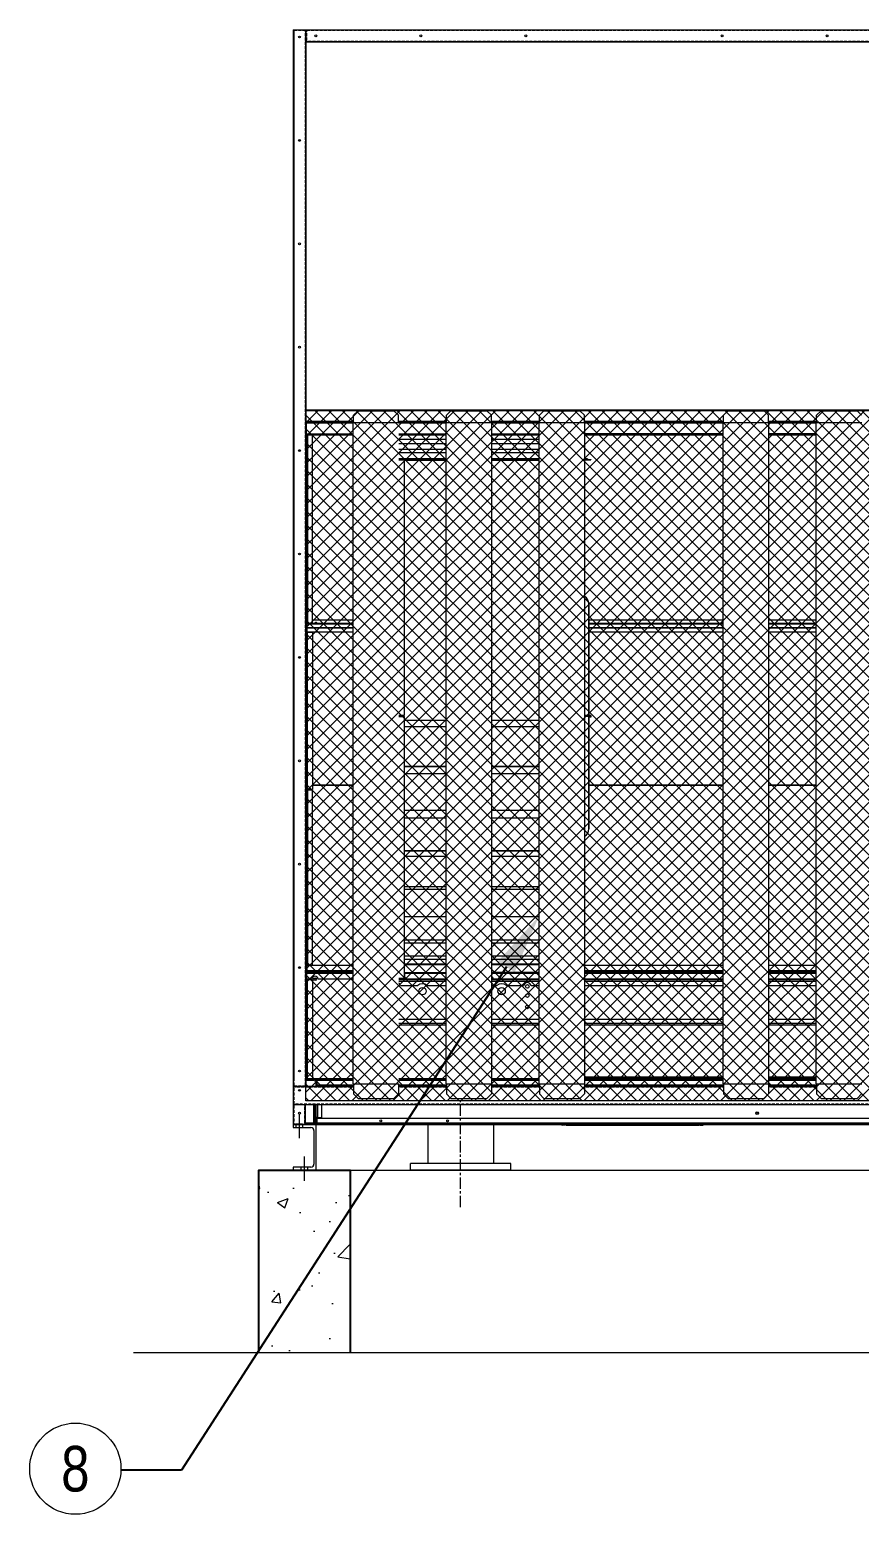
# Model space of a CAD drawing. Header units: millimetres. Extents: x -17070 to 52290, y -291348 to 40308.
# Drawn here: x 40011 to 42738, y 24711 to 29593 of the extents above; entities that cross this region are included whole.
import ezdxf
from ezdxf import colors
from ezdxf.entities.mleader import LeaderData, LeaderLine
from ezdxf.enums import TextEntityAlignment as Align
from ezdxf.math import Vec2, Vec3

# ---------------------------------------------------------------- set-up
doc = ezdxf.new("R2010")
doc.units = ezdxf.units.MM
for name, pattern in [('CENTER', [2, 1.25, -0.25, 0.25, -0.25]), ('CENTERX2', [4, 2.5, -0.5, 0.5, -0.5]), ('HIDDEN', [0.375, 0.25, -0.125]), ('HIDDENX2', [0.75, 0.5, -0.25])]:
    doc.linetypes.add(name, pattern=pattern)
for name, color, linetype in [('center', 1, 'CENTER'), ('HIDD', 2, 'HIDDENX2'), ('냉각탑_dim', 1, 'Continuous'), ('냉각탑_text', 3, 'Continuous'), ('냉각탑_기초', 23, 'Continuous')]:
    doc.layers.add(name, color=color, linetype=linetype)
doc.styles.get("Standard").update_dxf_attribs({"font": 'arial.ttf'})

# ---------------------------------------------------------------- blocks, each defined once
blk = doc.blocks.new('2')
at = {"lineweight": 20}
h = blk.add_hatch(dxfattribs=at)
h.set_pattern_fill('ANSI37', scale=10)
h.set_pattern_definition([(45, (-1540805.926, -407004.93), (-22.4506403, 22.4506403), []), (135, (-1540805.926, -407004.93), (-22.4506403, -22.4506403), [])])
h.paths.add_polyline_path([(45034.6, 26071), (45034.6, 28341), (40918.6, 28341), (40918.6, 26071)])
at = {"color": 7, "lineweight": 20}
for p, q in [((40878.6, 29591.3), (40878.6, 26146.7)), ((41074.1, 28299.6), (40920.3, 28299.6)), ((41075.1, 28305), (40920.6, 28305)), ((41075.1, 28303), (40922, 28303)), ((41380.6, 28305), (41223.1, 28305)), ((41380.6, 28303), (41223.1, 28303)), ((41379.6, 28299.6), (41224.1, 28299.6)), ((41686.1, 28305), (41528.6, 28305)), ((41686.1, 28303), (41528.6, 28303)), ((41685.1, 28299.6), (41529.6, 28299.6)), ((42291.6, 28305), (41834.1, 28305)), ((42290.6, 28299.6), (41835.1, 28299.6)), ((42597.1, 28305), (42439.6, 28305)), ((42596.1, 28299.6), (42440.6, 28299.6)), ((40920.3, 28264.4), (41074.1, 28264.4)), ((40920.6, 28261), (41074.1, 28261)), ((40920.6, 26148.4), (40920.6, 28261)), ((41224.1, 28264.4), (41379.6, 28264.4)), ((41224.1, 28261), (41379.6, 28261)), ((41529.6, 28264.4), (41685.1, 28264.4)), ((41529.6, 28261), (41685.1, 28261)), ((41835.1, 28264.4), (42290.6, 28264.4)), ((41835.1, 28261), (42290.6, 28261)), ((42440.6, 28264.4), (42596.1, 28264.4)), ((42440.6, 28261), (42596.1, 28261)), ((40876.6, 27842.7), (40876.6, 26146.7)), ((41224.1, 26469.6), (41379.6, 26469.6)), ((41224.1, 26464.4), (41379.6, 26464.4)), ((41529.6, 26469.6), (41685.1, 26469.6)), ((41529.6, 26464.4), (41685.1, 26464.4)), ((41835.1, 26469.6), (42290.6, 26469.6)), ((41835.1, 26464.4), (42290.6, 26464.4)), ((42440.6, 26469.6), (42596.1, 26469.6)), ((42440.6, 26464.4), (42596.1, 26464.4)), ((41658.9, 26449.6), (41685.1, 26449.6)), ((41835.1, 26449.6), (42290.6, 26449.6)), ((42440.6, 26449.6), (42596.1, 26449.6)), ((41224.1, 26339.6), (41379.6, 26339.6)), ((41379.6, 26324.8), (41224.1, 26324.8)), ((41379.6, 26319.6), (41224.1, 26319.6)), ((41529.6, 26339.6), (41685.1, 26339.6)), ((41685.1, 26324.8), (41529.6, 26324.8)), ((41685.1, 26319.6), (41529.6, 26319.6)), ((41835.1, 26339.6), (42290.6, 26339.6)), ((42290.6, 26324.8), (41835.1, 26324.8)), ((42290.6, 26319.6), (41835.1, 26319.6)), ((42440.6, 26339.6), (42596.1, 26339.6)), ((42596.1, 26324.8), (42440.6, 26324.8)), ((42596.1, 26319.6), (42440.6, 26319.6)), ((40923.6, 26144.6), (41074.1, 26144.6)), ((40944.5, 26143), (41074.1, 26143)), ((41074.1, 26137.8), (40954.2, 26137.8)), ((40954.2, 26123), (41075.1, 26123)), ((41223.1, 26123), (41380.6, 26123)), ((41224.1, 26144.6), (41379.6, 26144.6)), ((41224.1, 26143), (41379.6, 26143)), ((41379.6, 26143), (41224.1, 26143)), ((41379.6, 26137.8), (41224.1, 26137.8)), ((41528.6, 26123), (41686.1, 26123)), ((41529.6, 26144.6), (41685.1, 26144.6)), ((41529.6, 26143), (41685.1, 26143)), ((41685.1, 26143), (41529.6, 26143)), ((41685.1, 26137.8), (41529.6, 26137.8)), ((41834.1, 26123), (42291.6, 26123)), ((41835.1, 26144.6), (42290.6, 26144.6)), ((41835.1, 26143), (42290.6, 26143)), ((42290.6, 26143), (41835.1, 26143)), ((42290.6, 26137.8), (41835.1, 26137.8)), ((42439.6, 26123), (42597.1, 26123)), ((42440.6, 26144.6), (42596.1, 26144.6)), ((42440.6, 26143), (42596.1, 26143)), ((42596.1, 26143), (42440.6, 26143)), ((42596.1, 26137.8), (42440.6, 26137.8)), ((44999, 26013), (40954.2, 26013)), ((40954.2, 25998.2), (44999, 25998.2)), ((40954.2, 25993), (44999, 25993)), ((41319.1, 25993), (41319.1, 25865)), ((41535.4, 25993), (41535.4, 25865)), ((41592.2, 25865), (41262.2, 25865)), ((41262.2, 25843), (41262.2, 25865)), ((41592.2, 25843), (41262.2, 25843)), ((41289.1, 25843), (41505.4, 25843)), ((41592.2, 25843), (41592.2, 25865))]:
    blk.add_line(p, q, dxfattribs=at)
at = {"lineweight": 20}
for p, q in [((40918.6, 28341), (45034.6, 28341)), ((40918.6, 26071), (40918.6, 28341)), ((41075.1, 28325), (41090.1, 28340)), ((41075.1, 28300), (41075.1, 28325)), ((41090.1, 28340), (41208.1, 28340)), ((41223.1, 28325), (41208.1, 28340)), ((41223.1, 28300), (41223.1, 28325)), ((41380.6, 28325), (41395.6, 28340)), ((41380.6, 28300), (41380.6, 28325)), ((41395.6, 28340), (41513.6, 28340)), ((41528.6, 28325), (41513.6, 28340)), ((41528.6, 28300), (41528.6, 28325)), ((41686.1, 28325), (41701.1, 28340)), ((41686.1, 28300), (41686.1, 28325)), ((41701.1, 28340), (41819.1, 28340)), ((41834.1, 28325), (41819.1, 28340)), ((41834.1, 28300), (41834.1, 28325)), ((42291.6, 28325), (42306.6, 28340)), ((42291.6, 28300), (42291.6, 28325)), ((42306.6, 28340), (42424.6, 28340)), ((42439.6, 28325), (42424.6, 28340)), ((42439.6, 28300), (42439.6, 28325)), ((42597.1, 28325), (42612.1, 28340)), ((42597.1, 28300), (42597.1, 28325)), ((42612.1, 28340), (42730.1, 28340)), ((42745.1, 28325), (42730.1, 28340)), ((41074.1, 26127), (41074.1, 28300)), ((41224.1, 28300), (41074.1, 28300)), ((41379.6, 26127), (41379.6, 28300)), ((41529.6, 28300), (41379.6, 28300)), ((41529.6, 26127), (41529.6, 28300)), ((41685.1, 26127), (41685.1, 28300)), ((41835.1, 28300), (41685.1, 28300)), ((41835.1, 26127), (41835.1, 28300)), ((42290.6, 26127), (42290.6, 28300)), ((42440.6, 28300), (42290.6, 28300)), ((42440.6, 26127), (42440.6, 28300)), ((42596.1, 26127), (42596.1, 28300)), ((42746.1, 28300), (42596.1, 28300)), ((40876.6, 26141.9), (40876.6, 25993)), ((41074.1, 26127), (41224.1, 26127)), ((41075.1, 26127), (41075.1, 26094)), ((41223.1, 26127), (41223.1, 26094)), ((41379.6, 26127), (41529.6, 26127)), ((41380.6, 26127), (41380.6, 26094)), ((41528.6, 26127), (41528.6, 26094)), ((41685.1, 26127), (41835.1, 26127)), ((41686.1, 26127), (41686.1, 26094)), ((41834.1, 26127), (41834.1, 26094)), ((42290.6, 26127), (42440.6, 26127)), ((42291.6, 26127), (42291.6, 26094)), ((42439.6, 26127), (42439.6, 26094)), ((42596.1, 26127), (42746.1, 26127)), ((42597.1, 26127), (42597.1, 26094)), ((45034.6, 26071), (40918.6, 26071)), ((41075.1, 26094), (41090.1, 26079)), ((41090.1, 26079), (41208.1, 26079)), ((41223.1, 26094), (41208.1, 26079)), ((41380.6, 26094), (41395.6, 26079)), ((41395.6, 26079), (41513.6, 26079)), ((41528.6, 26094), (41513.6, 26079)), ((41686.1, 26094), (41701.1, 26079)), ((41701.1, 26079), (41819.1, 26079)), ((41834.1, 26094), (41819.1, 26079)), ((42291.6, 26094), (42306.6, 26079)), ((42306.6, 26079), (42424.6, 26079)), ((42439.6, 26094), (42424.6, 26079)), ((42597.1, 26094), (42612.1, 26079)), ((42612.1, 26079), (42730.1, 26079)), ((42745.1, 26094), (42730.1, 26079)), ((40949.6, 25993), (40876.6, 25993)), ((40886.6, 25983), (40886.6, 25993)), ((40908.6, 25983), (40908.6, 25993)), ((40903.1, 25843), (40903.1, 25853)), ((40925.1, 25843), (40925.1, 25853)), ((40951.6, 25843), (45001.6, 25843))]:
    blk.add_line(p, q, dxfattribs=at)
at = {"color": 7, "lineweight": 20, "ltscale": 0.001131}
for p, q in [((40920.3, 28302.3), (40920.3, 28299.6)), ((40920, 26146.7), (40918.6, 26146.7))]:
    blk.add_line(p, q, dxfattribs=at)
at = {"color": 7, "lineweight": 20, "ltscale": 0.014667}
blk.add_line((40920.3, 28264.4), (40920.3, 28299.6), dxfattribs=at)
at = {"color": 7, "lineweight": 20, "ltscale": 0.001417}
for p, q in [((40920.3, 28264.4), (40920.3, 28261)), ((40920.6, 27093.1), (40924, 27093.1)), ((40920.6, 26517.4), (40924, 26517.4)), ((40924, 26469), (40920.6, 26469)), ((40922.3, 26495.4), (40922.3, 26498.8)), ((40922.3, 26493), (40922.3, 26489.6))]:
    blk.add_line(p, q, dxfattribs=at)
at = {"color": 7, "lineweight": 20, "ltscale": 0.000133398}
blk.add_line((40924, 28260.7), (40924, 28261), dxfattribs=at)
at = {"color": 7, "lineweight": 20, "ltscale": 0.000208374}
blk.add_line((40924, 28260.2), (40924, 28260.7), dxfattribs=at)
at = {"color": 7, "lineweight": 20, "ltscale": 0.258309}
for p, q in [((40924, 28260.2), (40924, 27640.2)), ((40940.6, 27640.2), (40940.6, 28260.2))]:
    blk.add_line(p, q, dxfattribs=at)
at = {"color": 7, "lineweight": 20, "ltscale": 0.006917}
for p, q in [((40940.6, 28260.2), (40924, 28260.2)), ((40924, 27640.2), (40940.6, 27640.2)), ((40940.6, 27612.5), (40924, 27612.5)), ((40940.6, 27611.2), (40924, 27611.2)), ((40940.6, 27094.8), (40924, 27094.8)), ((40940.6, 27092.6), (40924, 27092.6)), ((40922.3, 26515.4), (40922.3, 26498.8)), ((40924, 26517.4), (40940.6, 26517.4)), ((40940.6, 26469), (40924, 26469))]:
    blk.add_line(p, q, dxfattribs=at)
at = {"color": 7, "lineweight": 20, "ltscale": 0.000341772}
blk.add_line((40940.6, 28260.2), (40940.6, 28261), dxfattribs=at)
at = {"color": 0, "lineweight": 20}
for p, q in [((41379.6, 28245.9), (41224.1, 28245.9)), ((41224.1, 28231.9), (41379.6, 28231.9)), ((41685.1, 28245.9), (41529.6, 28245.9)), ((41529.6, 28231.9), (41685.1, 28231.9)), ((41379.6, 28212.7), (41224.1, 28212.7)), ((41224.1, 28203), (41379.6, 28203)), ((41685.1, 28212.7), (41529.6, 28212.7)), ((41529.6, 28203), (41685.1, 28203))]:
    blk.add_line(p, q, dxfattribs=at)
at = {"color": 7, "lineweight": 20, "ltscale": 0.2695}
for p, q in [((41379.6, 28182.4), (41224.1, 28182.4)), ((41379.6, 28180.4), (41224.1, 28180.4)), ((41685.1, 28182.4), (41529.6, 28182.4)), ((41685.1, 28180.4), (41529.6, 28180.4)), ((41843.8, 28182.4), (41835.1, 28182.4)), ((41843.8, 28180.4), (41835.1, 28180.4))]:
    blk.add_line(p, q, dxfattribs=at)
at = {"color": 7, "lineweight": 20, "ltscale": 0.251167}
for p, q in [((41224.1, 28180.4), (41379.6, 28180.4)), ((41224.1, 28178.4), (41379.6, 28178.4)), ((41529.6, 28180.4), (41685.1, 28180.4)), ((41529.6, 28178.4), (41685.1, 28178.4))]:
    blk.add_line(p, q, dxfattribs=at)
at = {"color": 7, "lineweight": 20, "ltscale": 0.0155}
for p, q in [((41243.3, 28178.4), (41224.1, 28178.4)), ((41835.1, 28180), (41855.7, 28180)), ((41835.1, 28178.4), (41855.7, 28178.4)), ((41224.1, 27338.8), (41243.3, 27338.8)), ((41835.1, 27338.8), (41855.7, 27338.8)), ((41835.1, 27337.2), (41855.7, 27337.2)), ((41224.1, 27334.6), (41243.3, 27334.6)), ((41855.7, 27336.6), (41835.1, 27336.6)), ((41855.7, 27335), (41835.1, 27335)), ((41224.1, 26474), (41243.3, 26474)), ((41243.3, 26473.7), (41224.1, 26473.7)), ((41224.1, 26473.2), (41243.3, 26473.2)), ((41224.1, 26471.6), (41243.3, 26471.6))]:
    blk.add_line(p, q, dxfattribs=at)
at = {"color": 7, "lineweight": 20, "ltscale": 0.349833}
blk.add_line((41243.3, 27338.8), (41243.3, 28178.4), dxfattribs=at)
at = {"color": 7, "lineweight": 20, "ltscale": 0.2225}
for p, q in [((41243.3, 28177), (41379.6, 28177)), ((41529.6, 28177), (41685.1, 28177)), ((41243.3, 27322.7), (41379.6, 27322.7)), ((41243.3, 27322.1), (41379.6, 27322.1)), ((41243.3, 27301.8), (41379.6, 27301.8)), ((41243.3, 27301.4), (41379.6, 27301.4)), ((41529.6, 27322.7), (41685.1, 27322.7)), ((41529.6, 27322.1), (41685.1, 27322.1)), ((41529.6, 27301.8), (41685.1, 27301.8)), ((41529.6, 27301.4), (41685.1, 27301.4)), ((41243.3, 27171), (41379.6, 27171)), ((41243.3, 27170.4), (41379.6, 27170.4)), ((41243.3, 27147.2), (41379.6, 27147.2)), ((41243.3, 27146.8), (41379.6, 27146.8)), ((41529.6, 27171), (41685.1, 27171)), ((41529.6, 27170.4), (41685.1, 27170.4)), ((41529.6, 27147.2), (41685.1, 27147.2)), ((41529.6, 27146.8), (41685.1, 27146.8)), ((41243.3, 27027.2), (41379.6, 27027.2)), ((41243.3, 27026.7), (41379.6, 27026.7)), ((41243.3, 27001.5), (41379.6, 27001.5)), ((41243.3, 27001.2), (41379.6, 27001.2)), ((41529.6, 27027.2), (41685.1, 27027.2)), ((41529.6, 27026.7), (41685.1, 27026.7)), ((41529.6, 27001.5), (41685.1, 27001.5)), ((41529.6, 27001.2), (41685.1, 27001.2)), ((41243.3, 26893.8), (41379.6, 26893.8)), ((41243.3, 26893.3), (41379.6, 26893.3)), ((41243.3, 26875.1), (41379.6, 26875.1)), ((41243.3, 26875), (41379.6, 26875)), ((41529.6, 26893.8), (41685.1, 26893.8)), ((41529.6, 26893.3), (41685.1, 26893.3)), ((41529.6, 26875.1), (41685.1, 26875.1)), ((41529.6, 26875), (41685.1, 26875)), ((41243.3, 26775.8), (41379.6, 26775.8)), ((41243.3, 26775.4), (41379.6, 26775.4)), ((41243.3, 26766.5), (41379.6, 26766.5)), ((41243.3, 26766.4), (41379.6, 26766.4)), ((41529.6, 26775.8), (41685.1, 26775.8)), ((41529.6, 26775.4), (41685.1, 26775.4)), ((41529.6, 26766.5), (41685.1, 26766.5)), ((41529.6, 26766.4), (41685.1, 26766.4)), ((41243.3, 26676.8), (41379.6, 26676.8)), ((41243.3, 26676.5), (41379.6, 26676.5)), ((41529.6, 26676.8), (41685.1, 26676.8)), ((41529.6, 26676.5), (41685.1, 26676.5)), ((41243.3, 26600.3), (41379.6, 26600.3)), ((41243.3, 26600), (41379.6, 26600)), ((41243.3, 26590.1), (41379.6, 26590.1)), ((41243.3, 26590), (41379.6, 26590)), ((41529.6, 26600.3), (41685.1, 26600.3)), ((41529.6, 26600), (41685.1, 26600)), ((41529.6, 26590.1), (41685.1, 26590.1)), ((41529.6, 26590), (41685.1, 26590)), ((41243.3, 26547.5), (41379.6, 26547.5)), ((41243.3, 26547.4), (41379.6, 26547.4)), ((41243.3, 26536.6), (41379.6, 26536.6)), ((41243.3, 26536.5), (41379.6, 26536.5)), ((41243.3, 26520.9), (41379.6, 26520.9)), ((41243.3, 26520.9), (41379.6, 26520.9)), ((41243.3, 26519.5), (41379.6, 26519.5)), ((41529.6, 26547.5), (41685.1, 26547.5)), ((41529.6, 26547.4), (41685.1, 26547.4)), ((41529.6, 26536.6), (41685.1, 26536.6)), ((41529.6, 26536.5), (41685.1, 26536.5)), ((41529.6, 26520.9), (41685.1, 26520.9)), ((41529.6, 26520.9), (41685.1, 26520.9)), ((41529.6, 26519.5), (41685.1, 26519.5)), ((41243.3, 26492.9), (41379.6, 26492.9)), ((41379.6, 26489.6), (41243.3, 26489.6)), ((41685.1, 26492.9), (41529.6, 26492.9)), ((41529.6, 26492.9), (41685.1, 26492.9)), ((41685.1, 26489.6), (41529.6, 26489.6))]:
    blk.add_line(p, q, dxfattribs=at)
at = {"color": 7, "lineweight": 20, "ltscale": 0.008333}
for p, q in [((41843.8, 28180.4), (41835.1, 28180.4)), ((40876.6, 25993), (40876.6, 25983))]:
    blk.add_line(p, q, dxfattribs=at)
at = {"color": 7, "lineweight": 20, "ltscale": 0.000833333}
for p, q in [((41843.8, 28182.4), (41843.8, 28180.4)), ((40920.6, 27612.5), (40922.6, 27612.5)), ((40920.6, 26517.4), (40922.6, 26517.4)), ((40922.6, 26517.4), (40922.6, 26515.4)), ((40924, 26515.4), (40924, 26517.4)), ((40924, 26471), (40924, 26469)), ((41772.1, 25991), (41772.1, 25993)), ((42212.1, 25991), (42212.1, 25993))]:
    blk.add_line(p, q, dxfattribs=at)
at = {"color": 7, "lineweight": 20, "ltscale": 0.000666667}
for p, q in [((41855.7, 28180), (41855.7, 28178.4)), ((41855.7, 27337.2), (41855.7, 27338.8)), ((41855.7, 27336.6), (41855.7, 27335)), ((41855.7, 27333.6), (41855.7, 27332)), ((41243.3, 26473.2), (41243.3, 26471.6)), ((40923.6, 26143), (40923.6, 26144.6))]:
    blk.add_line(p, q, dxfattribs=at)
at = {"color": 7, "lineweight": 20, "ltscale": 0.020113}
blk.add_line((41835.7, 27681), (41835.7, 27729.3), dxfattribs=at)
at = {"color": 7, "lineweight": 20, "ltscale": 0.142602}
blk.add_line((41835.7, 27338.8), (41835.7, 27681), dxfattribs=at)
at = {"color": 7, "lineweight": 20, "ltscale": 0.018857}
for p, q in [((41848.5, 27704.7), (41848.5, 27659.4)), ((41848.5, 26965.3), (41848.5, 27010.5))]:
    blk.add_line(p, q, dxfattribs=at)
at = {"color": 7, "lineweight": 20, "ltscale": 0.152458}
blk.add_line((41848.5, 27338.8), (41848.5, 27704.7), dxfattribs=at)
at = {"color": 7, "lineweight": 20, "ltscale": 0.104087}
for p, q in [((41074.1, 27640), (40922.3, 27640)), ((41074.1, 27638.7), (40922.3, 27638.7)), ((41074.1, 27626), (40922.3, 27626)), ((41074.1, 27624.8), (40922.3, 27624.8)), ((40922.3, 27612.8), (41074.1, 27612.8))]:
    blk.add_line(p, q, dxfattribs=at)
at = {"color": 7, "lineweight": 20, "ltscale": 0.000535656}
for p, q in [((40922.3, 27638.7), (40922.3, 27640)), ((40940.6, 27611.2), (40940.6, 27612.5))]:
    blk.add_line(p, q, dxfattribs=at)
at = {"color": 7, "lineweight": 20, "ltscale": 0.005298}
blk.add_line((40922.3, 27638.7), (40922.3, 27626), dxfattribs=at)
at = {"color": 7, "lineweight": 20, "ltscale": 0.096462}
blk.add_line((41074.1, 27651.7), (40940.6, 27651.7), dxfattribs=at)
at = {"color": 7, "lineweight": 20, "ltscale": 0.133601}
blk.add_line((41848.5, 27659.4), (41848.5, 27338.8), dxfattribs=at)
at = {"color": 7, "lineweight": 20, "ltscale": 0.205257}
for p, q in [((42290.6, 27651.7), (41848.5, 27651.7)), ((42290.6, 27640), (41848.5, 27640)), ((42290.6, 27638.7), (41848.5, 27638.7)), ((42596.1, 27651.7), (42440.6, 27651.7)), ((42596.1, 27640), (42440.6, 27640)), ((42596.1, 27638.7), (42440.6, 27638.7)), ((42290.6, 27626), (41848.5, 27626)), ((42290.6, 27624.8), (41848.5, 27624.8)), ((41848.5, 27612.8), (42290.6, 27612.8)), ((42596.1, 27626), (42440.6, 27626)), ((42596.1, 27624.8), (42440.6, 27624.8)), ((42440.6, 27612.8), (42596.1, 27612.8)), ((42290.6, 27108.8), (41848.5, 27108.8)), ((42290.6, 27107.9), (41848.5, 27107.9)), ((42596.1, 27108.8), (42440.6, 27108.8)), ((42596.1, 27107.9), (42440.6, 27107.9))]:
    blk.add_line(p, q, dxfattribs=at)
at = {"color": 7, "lineweight": 20, "ltscale": 0.000708333}
for p, q in [((40920.6, 27626.9), (40922.3, 27626.9)), ((40920.6, 26498.3), (40922.3, 26498.3)), ((40920.6, 26497.4), (40922.3, 26497.4)), ((40922.3, 26491), (40920.6, 26491)), ((40922.3, 26490.1), (40920.6, 26490.1))]:
    blk.add_line(p, q, dxfattribs=at)
at = {"color": 7, "lineweight": 20, "ltscale": 0.000506051}
blk.add_line((40922.3, 27624.8), (40922.3, 27626), dxfattribs=at)
at = {"color": 7, "lineweight": 20, "ltscale": 0.004993}
blk.add_line((40922.3, 27624.8), (40922.3, 27612.8), dxfattribs=at)
at = {"color": 7, "lineweight": 20, "ltscale": 0.000102715}
for p, q in [((40922.6, 27612.5), (40922.6, 27612.8)), ((40924, 27612.8), (40924, 27612.5))]:
    blk.add_line(p, q, dxfattribs=at)
at = {"color": 7, "lineweight": 20, "ltscale": 0.215196}
for p, q in [((40924, 27094.8), (40924, 27611.2)), ((40940.6, 27611.2), (40940.6, 27094.8))]:
    blk.add_line(p, q, dxfattribs=at)
at = {"color": 7, "lineweight": 20, "ltscale": 0.000250003}
blk.add_line((41835.7, 27336.6), (41835.7, 27337.2), dxfattribs=at)
at = {"color": 7, "lineweight": 20, "ltscale": 0.00025}
for p, q in [((41848.5, 27337.2), (41848.5, 27336.6)), ((41848.5, 27336.6), (41848.5, 27337.2))]:
    blk.add_line(p, q, dxfattribs=at)
at = {"color": 7, "lineweight": 20, "ltscale": 0.000249486}
blk.add_line((41855.7, 27336.6), (41855.7, 27337.2), dxfattribs=at)
at = {"color": 7, "lineweight": 20, "ltscale": 0.358583}
blk.add_line((41243.3, 26474), (41243.3, 27334.6), dxfattribs=at)
at = {"color": 7, "lineweight": 20, "ltscale": 0.164299}
blk.add_line((41835.7, 26940.7), (41835.7, 27335), dxfattribs=at)
at = {"color": 7, "lineweight": 20, "ltscale": 0.154042}
blk.add_line((41848.5, 27335), (41848.5, 26965.3), dxfattribs=at)
at = {"color": 7, "lineweight": 20, "ltscale": 0.135185}
blk.add_line((41848.5, 27010.5), (41848.5, 27335), dxfattribs=at)
at = {"color": 7, "lineweight": 20, "ltscale": 0.003004}
for p, q in [((41855.7, 27333.6), (41848.5, 27333.6)), ((41855.7, 27332), (41848.5, 27332))]:
    blk.add_line(p, q, dxfattribs=at)
at = {"color": 7, "lineweight": 20, "ltscale": 0.000615509}
blk.add_line((40922.6, 27093.1), (40922.6, 27094.6), dxfattribs=at)
at = {"color": 7, "lineweight": 20, "ltscale": 0.000909688}
blk.add_line((40924, 27092.6), (40924, 27094.8), dxfattribs=at)
at = {"color": 7, "lineweight": 20, "ltscale": 0.000162643}
blk.add_line((40924, 27094.8), (40924, 27094.4), dxfattribs=at)
at = {"color": 7, "lineweight": 20, "ltscale": 0.000212316}
blk.add_line((40924, 27092.6), (40924, 27093.1), dxfattribs=at)
at = {"color": 7, "lineweight": 20, "ltscale": 0.063875}
for p, q in [((41074.1, 27108.8), (40940.6, 27108.8)), ((41074.1, 27107.9), (40940.6, 27107.9))]:
    blk.add_line(p, q, dxfattribs=at)
at = {"color": 7, "lineweight": 20, "ltscale": 0.239669}
for p, q in [((40924, 27092.6), (40924, 26517.4)), ((40940.6, 26517.4), (40940.6, 27092.6))]:
    blk.add_line(p, q, dxfattribs=at)
at = {"color": 7, "lineweight": 20, "ltscale": 0.083938}
for p, q in [((41074.1, 26515.4), (40922.3, 26515.4)), ((41074.1, 26498.8), (40922.3, 26498.8)), ((41074.1, 26495.4), (40922.3, 26495.4))]:
    blk.add_line(p, q, dxfattribs=at)
at = {"color": 7, "lineweight": 20, "ltscale": 0.23125}
for p, q in [((42290.6, 26515.4), (41835.1, 26515.4)), ((42596.1, 26515.4), (42440.6, 26515.4)), ((42290.6, 26498.8), (41835.1, 26498.8)), ((42290.6, 26495.4), (41835.1, 26495.4)), ((42290.6, 26493), (41835.1, 26493)), ((42290.6, 26489.6), (41835.1, 26489.6)), ((42596.1, 26498.8), (42440.6, 26498.8)), ((42596.1, 26495.4), (42440.6, 26495.4)), ((42596.1, 26493), (42440.6, 26493)), ((42596.1, 26489.6), (42440.6, 26489.6))]:
    blk.add_line(p, q, dxfattribs=at)
at = {"color": 7, "lineweight": 20, "ltscale": 0.000375}
for p, q in [((40920.6, 26498.3), (40920.6, 26497.4)), ((40920.6, 26490.1), (40920.6, 26491))]:
    blk.add_line(p, q, dxfattribs=at)
at = {"color": 7, "lineweight": 20, "ltscale": 0.000128159}
blk.add_line((40920.9, 26469), (40920.6, 26469), dxfattribs=at)
at = {"color": 7, "lineweight": 20, "ltscale": 0.000414934}
blk.add_line((40921.6, 26492), (40922.3, 26491.3), dxfattribs=at)
at = {"color": 7, "lineweight": 20, "ltscale": 0.083939}
for p, q in [((41074.1, 26493), (40922.3, 26493)), ((41074.1, 26489.6), (40922.3, 26489.6))]:
    blk.add_line(p, q, dxfattribs=at)
at = {"color": 7, "lineweight": 20, "ltscale": 0.00775}
blk.add_line((40922.3, 26471), (40922.3, 26489.6), dxfattribs=at)
at = {"color": 7, "lineweight": 20, "ltscale": 0.006792}
blk.add_line((40938.6, 26471), (40922.3, 26471), dxfattribs=at)
at = {"color": 7, "lineweight": 20, "ltscale": 0.001}
for p, q in [((40922.6, 26493), (40922.6, 26495.4)), ((40924, 26495.4), (40924, 26493)), ((40950.6, 26493), (40950.6, 26495.4))]:
    blk.add_line(p, q, dxfattribs=at)
at = {"color": 7, "lineweight": 20, "ltscale": 0.000833334}
blk.add_line((40922.6, 26469), (40922.6, 26471), dxfattribs=at)
at = {"color": 7, "lineweight": 20, "ltscale": 0.135166}
blk.add_line((40924, 26144.6), (40924, 26469), dxfattribs=at)
at = {"color": 7, "lineweight": 20, "ltscale": 0.134725}
blk.add_line((40940.6, 26469), (40940.6, 26145.6), dxfattribs=at)
at = {"color": 7, "lineweight": 20, "ltscale": 0.072146}
blk.add_line((41074.1, 26495), (40950.6, 26495), dxfattribs=at)
at = {"color": 7, "lineweight": 20, "ltscale": 0.111667}
for p, q in [((41074.1, 26471), (40958.6, 26471)), ((41226.6, 26471), (41224.1, 26471)), ((41379.6, 26471), (41246.6, 26471)), ((41685.1, 26471), (41534.6, 26471)), ((42290.6, 26471), (41835.1, 26471)), ((42596.1, 26471), (42440.6, 26471))]:
    blk.add_line(p, q, dxfattribs=at)
at = {"color": 7, "lineweight": 20, "ltscale": 0.007669}
blk.add_line((41243.3, 26492.9), (41243.3, 26474.5), dxfattribs=at)
at = {"color": 7, "lineweight": 20, "ltscale": 0.00033324}
blk.add_line((41243.3, 26474.5), (41243.3, 26473.7), dxfattribs=at)
at = {"color": 7, "lineweight": 20, "ltscale": 0.109501}
blk.add_line((42290.6, 26495), (41835.1, 26495), dxfattribs=at)
at = {"color": 7, "lineweight": 20, "ltscale": 0.111332}
blk.add_line((42596.1, 26495), (42440.6, 26495), dxfattribs=at)
at = {"color": 7, "lineweight": 20, "ltscale": 0.023491}
for p, q in [((41229.9, 26449.6), (41286.3, 26449.6)), ((41578, 26449.6), (41634.4, 26449.6))]:
    blk.add_line(p, q, dxfattribs=at)
at = {"color": 7, "lineweight": 20, "ltscale": 0.040938}
for p, q in [((41318, 26449.6), (41379.6, 26449.6)), ((41529.6, 26449.6), (41546.3, 26449.6))]:
    blk.add_line(p, q, dxfattribs=at)
at = {"color": 7, "lineweight": 20, "ltscale": 1.02319e-05}
blk.add_line((42197.3, 26319.6), (42197.2, 26319.6), dxfattribs=at)
at = {"color": 7, "lineweight": 20, "ltscale": 1.03489e-05}
blk.add_line((42207.4, 26319.6), (42207.4, 26319.6), dxfattribs=at)
at = {"color": 7, "lineweight": 20, "ltscale": 0.000958273}
blk.add_line((40918.6, 26143), (40918.6, 26145.3), dxfattribs=at)
at = {"color": 7, "lineweight": 20, "ltscale": 0.026917}
for p, q in [((40918.6, 26143), (40944.4, 26143)), ((40944.4, 26139.8), (40918.6, 26139.8)), ((40879.8, 25993), (40944.4, 25993)), ((40944.4, 25996.2), (40916.6, 25996.2))]:
    blk.add_line(p, q, dxfattribs=at)
at = {"color": 7, "lineweight": 20, "ltscale": 0.000749999}
for p, q in [((40918.6, 26138), (40918.6, 26139.8)), ((40920.6, 26138), (40920.6, 26139.8)), ((40924, 26138), (40924, 26139.8))]:
    blk.add_line(p, q, dxfattribs=at)
at = {"color": 7, "lineweight": 20, "ltscale": 0.02775}
for p, q in [((40944.4, 26138), (40918.6, 26138)), ((40916.6, 25998), (40944.4, 25998))]:
    blk.add_line(p, q, dxfattribs=at)
at = {"color": 7, "lineweight": 20, "ltscale": 0.000414935}
blk.add_line((40919.6, 26146), (40918.9, 26146.7), dxfattribs=at)
at = {"color": 7, "lineweight": 20, "ltscale": 0.00225}
blk.add_line((40920.6, 26143), (40920.6, 26148.4), dxfattribs=at)
at = {"color": 7, "lineweight": 20, "ltscale": 9.12608e-06}
blk.add_line((40920.6, 26148.4), (40920.6, 26148.4), dxfattribs=at)
at = {"color": 7, "lineweight": 20, "ltscale": 0.001532}
for p, q in [((40948.1, 26139.8), (40944.4, 26139.8)), ((40948.1, 25996.2), (40944.4, 25996.2))]:
    blk.add_line(p, q, dxfattribs=at)
at = {"color": 7, "lineweight": 20, "ltscale": 0.00075}
for p, q in [((40944.4, 26138), (40944.4, 26139.8)), ((40951.6, 26138), (40951.6, 26139.8)), ((40944.4, 25998), (40944.4, 25996.2)), ((40951.6, 25998), (40951.6, 25996.2))]:
    blk.add_line(p, q, dxfattribs=at)
at = {"color": 7, "lineweight": 20, "ltscale": 0.000699693}
blk.add_line((40948.7, 26140.7), (40947.3, 26139.8), dxfattribs=at)
at = {"color": 7, "lineweight": 20, "ltscale": 1.30533e-05}
blk.add_line((40949.6, 26137.8), (40949.6, 26137.8), dxfattribs=at)
at = {"color": 7, "lineweight": 20, "ltscale": 0.058167}
for p, q in [((40949.6, 26134.9), (40949.6, 26137.8)), ((40949.6, 25998.2), (40949.6, 26058))]:
    blk.add_line(p, q, dxfattribs=at)
at = {"color": 7, "lineweight": 20, "ltscale": 0.001083}
for p, q in [((40951.6, 26139.8), (40954.2, 26139.8)), ((40951.6, 26138), (40954.2, 26138)), ((40951.6, 25998), (40954.2, 25998)), ((40951.6, 25996.2), (40954.2, 25996.2))]:
    blk.add_line(p, q, dxfattribs=at)
at = {"color": 7, "lineweight": 20, "ltscale": 0.007583}
for p, q in [((40951.6, 26138), (40951.6, 26119.8)), ((40951.6, 26016.2), (40951.6, 25998))]:
    blk.add_line(p, q, dxfattribs=at)
at = {"color": 7, "lineweight": 20, "ltscale": 0.002167}
for p, q in [((40956.8, 26119.8), (40951.6, 26119.8)), ((40954.2, 26143), (40954.2, 26137.8)), ((40956.8, 26016.2), (40951.6, 26016.2)), ((40954.2, 25993), (40954.2, 25998.2))]:
    blk.add_line(p, q, dxfattribs=at)
at = {"color": 7, "lineweight": 20, "ltscale": 0.000167165}
blk.add_line((40951.6, 26119.8), (40952, 26119.8), dxfattribs=at)
at = {"color": 7, "lineweight": 20, "ltscale": 0.006167}
for p, q in [((40954.2, 26137.8), (40954.2, 26123)), ((40971.6, 26119.8), (40956.8, 26119.8)), ((40954.2, 26013), (40954.2, 25998.2)), ((40956.8, 26016.2), (40971.6, 26016.2))]:
    blk.add_line(p, q, dxfattribs=at)
at = {"color": 7, "lineweight": 20, "ltscale": 0.001333}
for p, q in [((40954.8, 26119.8), (40954.8, 26123)), ((40956.8, 26123), (40956.8, 26119.8)), ((40951.6, 26016.2), (40954.8, 26016.2)), ((40954.8, 26013), (40954.8, 26016.2)), ((40956.8, 26016.2), (40956.8, 26013))]:
    blk.add_line(p, q, dxfattribs=at)
at = {"color": 1, "linetype": 'CENTERX2', "lineweight": 20, "ltscale": 50}
for p, q in [((40897.6, 25948), (40897.6, 26028)), ((40914.1, 25808), (40914.1, 25888))]:
    blk.add_line(p, q, dxfattribs=at)
at = {"color": 7, "lineweight": 20, "ltscale": 0.058333}
blk.add_line((40944.4, 25998), (40944.4, 26058), dxfattribs=at)
at = {"color": 7, "lineweight": 20, "ltscale": 0.043167}
for p, q in [((40951.6, 26058), (40951.6, 26016.2)), ((40956.8, 26058), (40956.8, 26016.2)), ((40971.6, 26016.2), (40971.6, 26058))]:
    blk.add_line(p, q, dxfattribs=at)
at = {"color": 7, "lineweight": 20, "ltscale": 0.125}
for p, q in [((40951.6, 25993), (40876.6, 25993)), ((40876.6, 25843), (40951.6, 25843))]:
    blk.add_line(p, q, dxfattribs=at)
at = {"color": 7, "lineweight": 20, "ltscale": 0.05125}
for p, q in [((40876.6, 25983), (40935.1, 25983)), ((40935.1, 25853), (40876.6, 25853))]:
    blk.add_line(p, q, dxfattribs=at)
at = {"color": 7, "lineweight": 20, "ltscale": 0.280701}
for p, q in [((40878, 25993), (40913.2, 25993)), ((40913.2, 25993), (40920.6, 25993)), ((41118.6, 25993), (40920.6, 25993)), ((40954.8, 25993), (44694.4, 25993)), ((44430.6, 25993), (41118.6, 25993))]:
    blk.add_line(p, q, dxfattribs=at)
at = {"color": 7, "lineweight": 20, "ltscale": 5.84498e-05}
blk.add_line((40878.6, 25993.1), (40878.6, 25993), dxfattribs=at)
at = {"color": 7, "lineweight": 20, "ltscale": 0.000499186}
blk.add_line((40879.8, 25993), (40878.6, 25993), dxfattribs=at)
at = {"color": 7, "lineweight": 20, "ltscale": 0.027746}
blk.add_line((40944.4, 25998), (40916.6, 25998), dxfattribs=at)
at = {"color": 7, "lineweight": 20, "ltscale": 0.0006674}
blk.add_line((40918.6, 25996.4), (40918.6, 25998), dxfattribs=at)
at = {"color": 7, "lineweight": 20, "ltscale": 2.54818e-05}
blk.add_line((40918.6, 25996.3), (40918.6, 25996.4), dxfattribs=at)
at = {"color": 7, "lineweight": 20, "ltscale": 0.00074927}
blk.add_line((40920.6, 25998), (40920.6, 25996.2), dxfattribs=at)
at = {"color": 7, "lineweight": 20, "ltscale": 0.000666668}
blk.add_line((40922.3, 25998), (40922.3, 25996.4), dxfattribs=at)
at = {"color": 7, "lineweight": 20, "ltscale": 8.33333e-05}
blk.add_line((40922.3, 25996.2), (40922.3, 25996.4), dxfattribs=at)
at = {"color": 7, "lineweight": 20, "ltscale": 0.009208}
blk.add_line((40922.3, 25996.4), (40944.4, 25996.4), dxfattribs=at)
at = {"color": 7, "lineweight": 20, "ltscale": 0.004083}
blk.add_line((40944.4, 25993), (40954.2, 25993), dxfattribs=at)
at = {"color": 7, "lineweight": 20, "ltscale": 0.091667}
blk.add_line((40945.1, 25973), (40945.1, 25863), dxfattribs=at)
at = {"color": 7, "lineweight": 20, "ltscale": 0.000699695}
blk.add_line((40948.7, 25995.2), (40947.3, 25996.2), dxfattribs=at)
at = {"color": 7, "lineweight": 20, "ltscale": 0.000967382}
blk.add_line((40949.3, 25996.4), (40951.6, 25996.4), dxfattribs=at)
at = {"color": 7, "lineweight": 20, "ltscale": 0.000834114}
blk.add_line((40949.6, 26015), (40951.6, 26015), dxfattribs=at)
at = {"lineweight": 20, "ltscale": 25}
blk.add_line((40951.6, 25993), (40951.6, 25843), dxfattribs=at)
at = {"color": 7, "lineweight": 20, "ltscale": 2.13171e-06}
blk.add_line((41755.1, 25993), (41755.1, 25993), dxfattribs=at)
at = {"color": 7, "lineweight": 20, "ltscale": 0.004833}
for p, q in [((41772.1, 25991), (41760.5, 25991)), ((42212.1, 25991), (42223.7, 25991))]:
    blk.add_line(p, q, dxfattribs=at)
at = {"color": 7, "lineweight": 20, "ltscale": 0.000834981}
for p, q in [((41774.1, 25991), (41774.1, 25993)), ((42210.1, 25991), (42210.1, 25993))]:
    blk.add_line(p, q, dxfattribs=at)
at = {"color": 7, "lineweight": 20, "ltscale": 0.056667}
blk.add_line((41774.1, 25991), (42210.1, 25991), dxfattribs=at)
at = {"color": 7, "lineweight": 20, "ltscale": 7.17165e-06}
blk.add_line((41810.9, 25993), (41810.9, 25993), dxfattribs=at)
at = {"color": 7, "lineweight": 20, "ltscale": 7.33296e-06}
blk.add_line((41821.7, 25993), (41821.8, 25993), dxfattribs=at)
at = {"color": 7, "lineweight": 20, "ltscale": 2.15275e-06}
blk.add_line((42229.1, 25993), (42229.1, 25993), dxfattribs=at)
at = {"color": 7, "lineweight": 20, "ltscale": 0.0625}
blk.add_line((40876.6, 25853), (40876.6, 25843), dxfattribs=at)
at = {"color": 0}
for points in [[(41835.1, 28264.4), (42290.6, 28264.4)], [(42440.6, 28264.4), (42596.1, 28264.4)], [(42290.6, 26148), (41835.1, 26148)], [(42596.1, 26148), (42440.6, 26148)]]:
    blk.add_lwpolyline(points, dxfattribs=at)
at = {"color": 7, "lineweight": 20}
for centre, radius in [((40897.6, 29569), 3), ((40951.6, 29573), 3), ((41296.6, 29573), 3), ((41641.6, 29573), 3), ((42286.6, 29573), 3), ((42631.6, 29573), 3), ((40897.6, 29229), 3), ((40897.6, 28889), 3), ((40897.6, 28549), 3), ((40897.6, 28209), 3), ((40897.6, 27869), 3), ((40897.6, 27529), 3), ((40897.6, 27189), 3), ((40897.6, 26849), 3), ((40897.6, 26509), 3), ((40948.6, 26471), 4.5), ((40948.6, 26471), 3), ((41302.1, 26431.6), 12), ((41562.1, 26431.6), 12), ((41646.6, 26447.1), 6), ((41646.6, 26417.1), 6), ((41646.6, 26379.6), 6), ((40897.6, 26169), 3), ((40897.6, 26105.5), 3), ((40897.6, 26030.5), 3), ((42401.6, 26030.5), 4.5), ((42401.6, 26030.5), 3), ((41164.6, 26005), 3), ((41384.6, 26005), 3)]:
    blk.add_circle(centre, radius, dxfattribs=at)
for centre, radius, start, end in [((40922, 28299.6), 3.4, 90, 135.0002), ((41858.5, 27762.1), 40, 234.1971, 235.142), ((41818.5, 27704.7), 30, 0, 55.142), ((41818.5, 26965.3), 30, 304.858, 360), ((41858.5, 26907.8), 40, 124.858, 125.8029), ((40924, 26489.6), 3.4, 120.0073, 155.6842), ((40948.6, 26471), 10, 0, 180), ((41236.6, 26471), 10, 176.5502, 180), ((41236.6, 26471), 10, 164.372, 167.291), ((41236.6, 26471), 4.5, 172.3377, 198.1247), ((41236.6, 26471), 4.5, 143.2266, 150.7324), ((41236.6, 26471), 3, 168.463, 207.8181), ((41236.6, 26471), 3, 116.1063, 132.8335), ((41236.6, 26471), 3, 47.1666, 63.8937), ((41236.6, 26471), 3, 332.1843, 11.537), ((41236.6, 26471), 4.5, 29.2676, 36.7734), ((41236.6, 26471), 4.5, 341.8738, 7.6623), ((41236.6, 26471), 10, 0, 47.9348), ((41524.6, 26471), 10, 0, 59.9975), ((41646.6, 26447.1), 12.5, 11.537, 168.463), ((41217.6, 26447.1), 12.5, 11.537, 58.6676), ((41302.1, 26431.6), 24, 48.5904, 131.4096), ((41562.1, 26431.6), 24, 48.5904, 131.4096), ((40917.2, 26148.4), 3.4, 294.3157, 0), ((40945.6, 26137), 10, 163.7293, 174.2608), ((40945.6, 26137), 10, 120, 130.5358), ((40945.6, 26137), 4.5, 141.5215, 167.16), ((40944.4, 26137.8), 5.2, 0, 90), ((40945.6, 26137), 4.5, 332.7338, 35.0776), ((40915.2, 25996.4), 3.4, 270, 270.9278), ((40915.2, 25996.4), 3.4, 356.6277, 0), ((40916.6, 25996.4), 2.04, 354.372, 359.993), ((40935.1, 25973), 10, 0, 90), ((40944.4, 25998.2), 5.2, 270, 0), ((41760.5, 25994.4), 3.4, 204.2426, 270), ((41760.5, 25994.4), 1.4, 267.8184, 270), ((42223.7, 25994.4), 3.4, 270, 335.7574), ((42223.7, 25994.4), 1.4, 270, 272.1991), ((42369.3, 25998.2), 5.2, 269.7408, 270), ((42433.9, 25998.2), 5.2, 270, 270.2592), ((40935.1, 25863), 10, 270, 0)]:
    blk.add_arc(centre, radius, start, end, dxfattribs=at)
for centre, major_axis, start_param, end_param in [((40924, 28262.8), (-3.4, 0), 1.021137, 1.570796), ((40924, 27642.4), (-3.4, 0), 0, 1.570796), ((40951.6, 27642.2), (3, 0), 6.283156, 9.424749), ((40951.6, 27642.2), (3, 0), 3.141564, 4.212389), ((40951.6, 27638.4), (4.5, 0), 2.070796, 2.080733), ((40951.6, 27638.4), (4.5, 0), 1.06086, 2.070796), ((40951.6, 27642.2), (3, 0), 4.212389, 6.283156), ((42286.6, 27642.2), (3, 0), 1.070796, 3.141564), ((42286.6, 27642.2), (3, 0), 3.141564, 6.283156), ((42286.6, 27638.4), (-4.5, 0), 4.202452, 5.222326), ((42286.6, 27642.2), (3, 0), 6.283156, 7.353982), ((40924, 27613.4), (-3.4, 0), 0.42439, 1.570796), ((40924, 27613.4), (-1.4, 0), 0.812584, 1.570796), ((40924, 27096.6), (-3.4, 0), 0, 1.570796)]:
    blk.add_ellipse(centre, major_axis=major_axis, ratio=0.642788, start_param=start_param, end_param=end_param, dxfattribs=at)
for points in [[(40920.3, 28302.3), (40920.7, 28302.5), (40921, 28302.8), (40921.3, 28302.9), (40921.7, 28303), (40922, 28303)], [(40920, 26146.7), (40920.2, 26147), (40920.4, 26147.3), (40920.6, 26147.7), (40920.6, 26148), (40920.6, 26148.4)]]:
    blk.add_open_spline(points, degree=5, dxfattribs=at)
for points in [[(40948.1, 26139.8), (40948.6, 26139.4), (40949, 26139.1), (40949.4, 26138.7), (40949.6, 26138.3), (40949.6, 26137.9), (40949.6, 26137.9), (40949.6, 26137.8), (40949.6, 26137.8)], [(40948.1, 25996.2), (40948.6, 25996.5), (40949, 25996.9), (40949.4, 25997.2), (40949.6, 25997.7), (40949.6, 25998.1), (40949.6, 25998.1), (40949.6, 25998.1), (40949.6, 25998.2)]]:
    blk.add_open_spline(points, degree=5, knots=[0, 0, 0, 0, 0, 0, 6.96855, 6.96855, 6.96855, 7.688136, 7.688136, 7.688136, 7.688136, 7.688136, 7.688136], dxfattribs=at)
at = {"layer": 'center', "lineweight": 20}
for p, q in [((40876.6, 29593), (45076.6, 29593)), ((40876.6, 29593), (40876.6, 25993)), ((40918.6, 29593), (40918.6, 26118)), ((40918.6, 29553), (45034.6, 29553)), ((40918.6, 28343), (45034.6, 28343)), ((40918.6, 28303), (41075.1, 28303)), ((41223.1, 28303), (41380.6, 28303)), ((41528.6, 28303), (41686.1, 28303)), ((41075.1, 26118), (40876.6, 26118)), ((41380.6, 26118), (41223.1, 26118)), ((41686.1, 26118), (41528.6, 26118)), ((42291.6, 26118), (41834.1, 26118)), ((42597.1, 26118), (42439.6, 26118)), ((45076.6, 26058), (40876.6, 26058)), ((40916.6, 26058), (40916.6, 25993)), ((40876.6, 25993), (40916.6, 25993))]:
    blk.add_line(p, q, dxfattribs=at)
at = {"layer": 'center', "color": 2, "lineweight": 20}
for p, q in [((40918.6, 28341), (45034.6, 28341)), ((40918.6, 28305), (41075.1, 28305)), ((41223.1, 28305), (41380.6, 28305)), ((41528.6, 28305), (41686.1, 28305)), ((41834.1, 28305), (42291.6, 28305)), ((42439.6, 28305), (42597.1, 28305))]:
    blk.add_line(p, q, dxfattribs=at)
at = {"layer": 'center', "lineweight": 20, "ltscale": 30}
blk.add_line((41427.1, 25721.5), (41427.1, 26071.6), dxfattribs=at)
at = {"layer": 'HIDD', "linetype": 'HIDDEN', "lineweight": 20}
for p, q in [((40878.6, 29591), (45074.6, 29591)), ((40878.6, 29591), (40878.6, 26120)), ((40916.6, 29591), (40916.6, 26120)), ((40920.6, 29591), (40920.6, 29555)), ((40918.6, 29555), (45034.6, 29555)), ((40878.6, 26120), (40916.6, 26120)), ((41075.1, 26116), (40878.6, 26116)), ((40878.6, 26116), (40878.6, 25993)), ((41380.6, 26116), (41223.1, 26116)), ((41686.1, 26116), (41528.6, 26116)), ((42291.6, 26116), (41834.1, 26116)), ((42597.1, 26116), (42439.6, 26116)), ((45074.6, 26060), (40876.6, 26060)), ((40914.6, 26058), (40914.6, 25995)), ((40876.6, 25995), (40914.6, 25995))]:
    blk.add_line(p, q, dxfattribs=at)

msp = doc.modelspace()

# ---------------------------------------------------------------- hatches: boundary and pattern name
at = {"layer": '냉각탑_기초', "lineweight": 20, "ltscale": 30}
h = msp.add_hatch(dxfattribs=at)
h.set_pattern_fill('AR-CONC', color=256, scale=50, style=0)
h.set_pattern_definition([(50, (26135.6, 9301.66), (358.63, -31.376), [37.5, -412.5]), (355, (26135.6, 9301.66), (-69.3757, 376.096), [30, -330]), (100.4514, (26165.5, 9299.04), (289.2547, 344.72), [31.87, -350.571]), (46.1842, (26135.6, 9401.66), (533.6205, -82.7595), [56.25, -618.75]), (96.6356, (26180.1, 9394.76), (467.331, 487.059), [47.805, -525.856]), (351.1842, (26135.6, 9401.66), (467.331, 487.059), [45, -495]), (21, (26185.6, 9376.66), (298.4535, -201.3094), [37.5, -412.5]), (326, (26185.6, 9376.66), (121.6577, 362.575), [30, -330]), (71.4514, (26210.5, 9359.88), (420.1113, 161.265), [31.87, -350.571]), (37.5, (26135.61, 9301.66), (6.0799, 166.4469), [0, -326, 0, -335, 0, -331.25]), (7.5, (26135.61, 9301.66), (131.5348, 197.2059), [0, -191, 0, -318.5, 0, -126.25]), (327.5, (26024.11, 9301.66), (266.9112, -11.2774), [0, -125, 0, -390, 0, -517.5]), (317.5, (25974.11, 9301.66), (291.593, 50.0525), [0, -162.5, 0, -259, 0, -367.5])])
h.paths.add_polyline_path([(41064.1, 25843), (40764.1, 25843), (40764.1, 25243), (41064.1, 25243)])

# ---------------------------------------------------------------- linework, layer by layer
at = {"layer": '냉각탑_dim', "linetype": 'ByBlock', "lineweight": 20}
msp.add_circle((40160.9, 24861.3), 150, dxfattribs=at)
at = {"layer": '냉각탑_기초', "lineweight": 20, "ltscale": 30}
msp.add_line((40352.1, 25243), (45710.1, 25243), dxfattribs=at)
at = {"layer": '냉각탑_기초', "ltscale": 30}
msp.add_lwpolyline([(40764.1, 25243), (40764.1, 25843), (41064.1, 25843), (41064.1, 25243)], dxfattribs=at)

# ---------------------------------------------------------------- block references
msp.add_blockref('2', (0, 0))

# ---------------------------------------------------------------- texts
at = {"layer": '냉각탑_text', "lineweight": 20, "width": 0.8}
msp.add_text('8', height=150, dxfattribs=at).set_placement((40160.9, 24861.3), align=Align.MIDDLE_CENTER)

# ---------------------------------------------------------------- leaders
at = {"layer": '냉각탑_dim', "lineweight": 20}
ml = msp.add_multileader_mtext('Standard', dxfattribs=at)
ml.set_content('')
ml.set_leader_properties(color=256)
ml.build(insert=Vec2(0, 0))
ml.multileader.update_dxf_attribs({"text_right_attachment_type": 6, "dogleg_length": 5, "arrow_head_size": 199.5, "scale": 30})
ctx = ml.context
ctx.base_point, ctx.scale, ctx.char_height, ctx.arrow_head_size, ctx.landing_gap_size, ctx.plane_origin = Vec3(40310.8, 24856.7), 30, 7.18, 199.5, 3.59, Vec3(42115.8, 25182.4)
ctx.right_attachment, ctx.text_align_type = 6, 2
notes = []
notes.append((ctx, [(0, (1, 1, 0), (40510.3, 24856.7), (-1, 0), 199.5, [(0, [(41685.7, 26679.3)], 0, [])])]))
ctx.mtext, ml.multileader.dxf.content_type = None, 0
for ctx, leaders in notes:
    for number, flags, end, landing, length, lines in leaders:
        leader = LeaderData()
        leader.index, (leader.has_last_leader_line, leader.has_dogleg_vector, leader.attachment_direction) = number, flags
        leader.last_leader_point, leader.dogleg_vector, leader.dogleg_length = Vec3(end), Vec3(landing), length
        for number, points, colour, breaks in lines:
            line = LeaderLine()
            line.index, line.vertices, line.color, line.breaks = number, Vec3.list(points), colors.encode_raw_color(colour), breaks
            leader.lines.append(line)
        ctx.leaders.append(leader)

doc.saveas('drawing.dxf')
